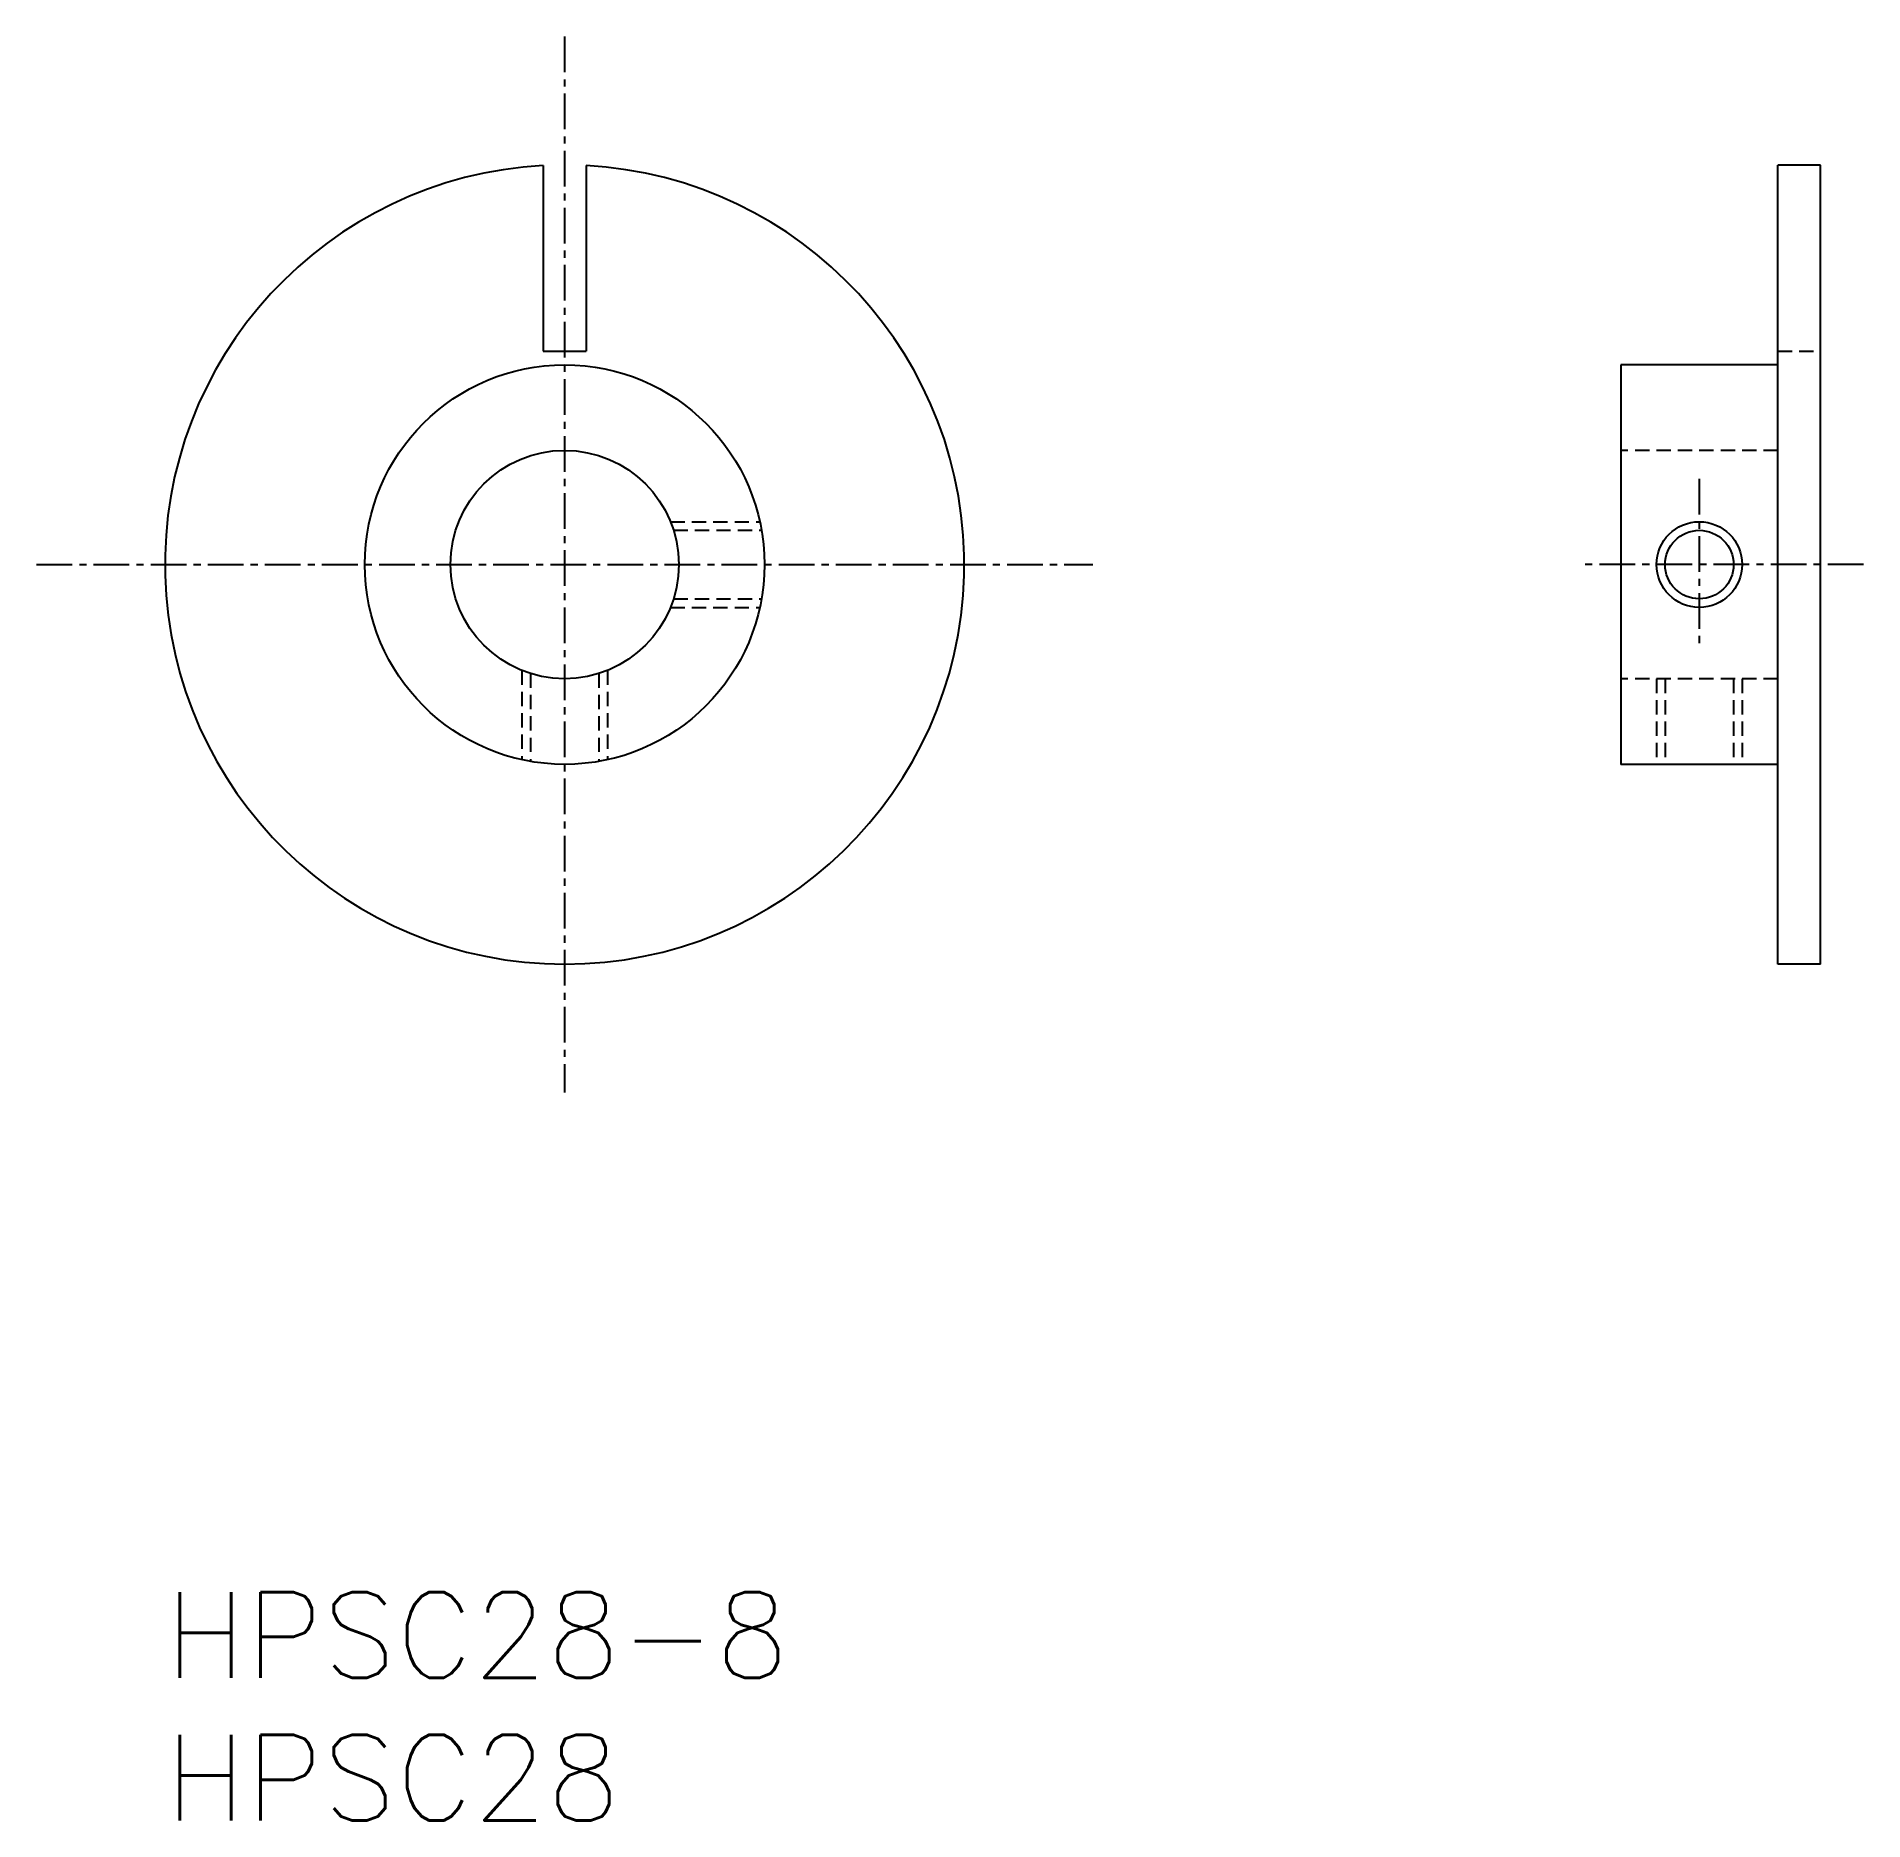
# Model space of a CAD drawing. Extents: x -239 to -175, y 5.7 to 68.2.
import ezdxf

# ---------------------------------------------------------------- set-up
doc = ezdxf.new("R2010")
doc.units = 0
doc.linetypes.add('CENTER', pattern=[2, 1.25, -0.25, 0.25, -0.25])
doc.linetypes.add('DASHED', pattern=[0.75, 0.5, -0.25])
doc.layers.get('0').update_dxf_attribs({"linetype": 'CONTINUOUS'})
doc.layers.add('CENTER', color=1, linetype='CENTER')
doc.styles.get("Standard").update_dxf_attribs({"font": 'txt.shx', "bigfont": 'bigfont.shx'})

msp = doc.modelspace()

# ---------------------------------------------------------------- linework, layer by layer
at = {"color": 7, "linetype": 'CONTINUOUS'}
for p, q in [((-221.246, 63.646), (-221.246, 57.145)), ((-219.746, 63.646), (-219.746, 57.145)), ((-177.996, 35.665), (-177.996, 63.665)), ((-176.496, 63.665), (-177.996, 63.665)), ((-176.496, 35.665), (-176.496, 63.665)), ((-221.246, 57.145), (-219.746, 57.145)), ((-183.496, 56.666), (-183.496, 42.666)), ((-177.996, 56.666), (-183.496, 56.666)), ((-221.996, 45.176), (-221.996, 45.176)), ((-221.996, 44.393), (-221.996, 44.393)), ((-177.996, 42.666), (-183.496, 42.666)), ((-176.496, 35.665), (-177.996, 35.665))]:
    msp.add_line(p, q, dxfattribs=at)
at = {"color": 3, "linetype": 'DASHED'}
for p, q in [((-177.996, 57.145), (-176.496, 57.145)), ((-177.996, 53.666), (-183.496, 53.666)), ((-216.788, 51.166), (-213.658, 51.166)), ((-216.68, 50.866), (-213.6, 50.866)), ((-216.788, 48.166), (-213.658, 48.166)), ((-216.68, 48.466), (-213.6, 48.466)), ((-221.996, 45.958), (-221.996, 42.829)), ((-221.696, 45.85), (-221.696, 42.77)), ((-219.296, 45.85), (-219.296, 42.77)), ((-218.996, 45.958), (-218.996, 42.829)), ((-177.996, 45.666), (-183.496, 45.666)), ((-182.246, 45.666), (-182.246, 42.666)), ((-181.946, 45.666), (-181.946, 42.666)), ((-179.546, 45.666), (-179.546, 42.666)), ((-179.246, 45.666), (-179.246, 42.666))]:
    msp.add_line(p, q, dxfattribs=at)
at = {"color": 7, "linetype": 'CONTINUOUS'}
for centre, radius in [((-220.496, 49.666), 7), ((-220.496, 49.666), 4), ((-180.746, 49.666), 1.2)]:
    msp.add_circle(centre, radius, dxfattribs=at)
at = {"color": 3}
msp.add_circle((-180.746, 49.666), 1.5, dxfattribs=at)
at = {"color": 7, "linetype": 'CONTINUOUS'}
msp.add_arc((-220.496, 49.666), 14, 93.07089, 86.92911, dxfattribs=at)
at = {"layer": 'CENTER', "color": 1, "linetype": 'CENTER'}
for p, q in [((-220.496, 68.166), (-220.496, 31.166)), ((-180.746, 52.666), (-180.746, 46.666)), ((-238.996, 49.666), (-201.996, 49.666)), ((-174.996, 49.666), (-184.996, 49.666))]:
    msp.add_line(p, q, dxfattribs=at)

# ---------------------------------------------------------------- texts
at = {"color": 7, "linetype": 'CONTINUOUS'}
for s, p in [('HPSC28-8', (-234.496, 10.665)), ('HPSC28', (-234.496, 5.665))]:
    msp.add_text(s, height=3, dxfattribs=at).set_placement(p)

doc.saveas('drawing.dxf')
